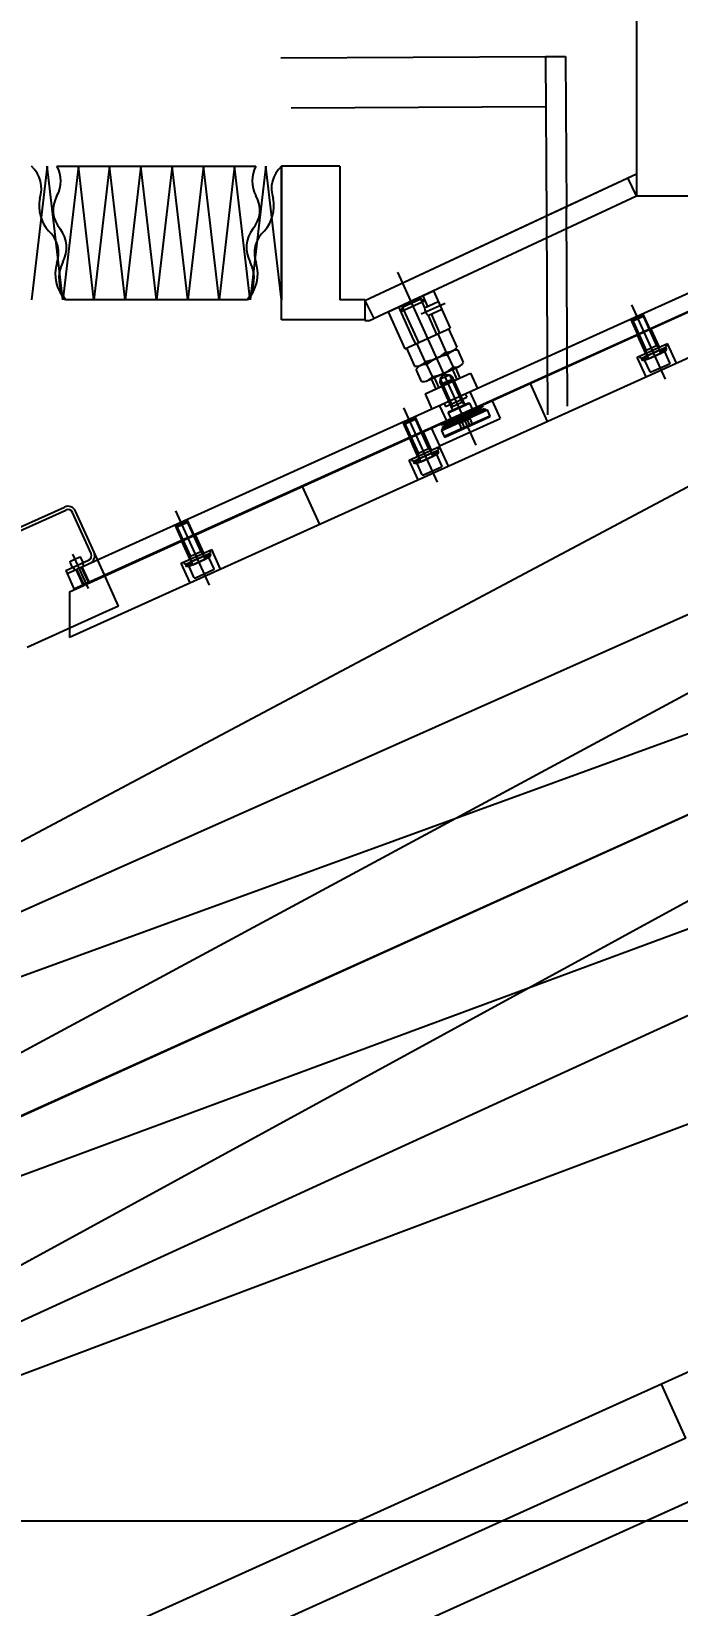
# Model space of a CAD drawing. Header units: millimetres. Extents: x -4562 to 17216, y -5211 to 6025.
# Drawn here: x 4159 to 4547, y -51 to 893 of the extents above; entities that cross this region are included whole.
import ezdxf
from ezdxf.lldxf.tags import DXFTag

# ---------------------------------------------------------------- set-up
doc = ezdxf.new("R2010")
doc.units = ezdxf.units.MM
for name, color, linetype in [('cl', 2, 'CENTER'), ('D', 6, 'HIDDEN'), ('pl', 6, 'PHANTOM'), ('VV', 4, 'PHANTOM'), ('도면층3', 3, 'Continuous'), ('도면층4', 4, 'HIDDEN'), ('도면층7', 7, 'Continuous')]:
    doc.layers.add(name, color=color, linetype=linetype)
doc.styles.add('s', font='romans.shx', dxfattribs={"width": 0.75, "oblique": 10, "bigfont": 'whgtxt.shx'})
doc.styles.get("Standard").update_dxf_attribs({"font": 'txt.shx', "bigfont": 'whgtxt.shx'})
tags = doc.linetypes.add('CACHE', pattern=[0.375, 0.25, -0.125]).pattern_tags.tags
tags[6:7] = [DXFTag(74, 4), DXFTag(75, 0), DXFTag(340, '0'), DXFTag(46, 1.0), DXFTag(50, 0.0), DXFTag(44, 0.0), DXFTag(45, 0.0)]
tags[4:5] = [DXFTag(74, 4), DXFTag(75, 0), DXFTag(340, '0'), DXFTag(46, 1.0), DXFTag(50, 0.0), DXFTag(44, 0.0), DXFTag(45, 0.0)]
tags = doc.linetypes.add('CENTER', pattern=[50.8, 31.75, -6.35, 6.35, -6.35]).pattern_tags.tags
tags[10:11] = [DXFTag(74, 4), DXFTag(75, 0), DXFTag(340, '0'), DXFTag(46, 1.0), DXFTag(50, 0.0), DXFTag(44, 0.0), DXFTag(45, 0.0)]
tags[8:9] = [DXFTag(74, 4), DXFTag(75, 0), DXFTag(340, '0'), DXFTag(46, 1.0), DXFTag(50, 0.0), DXFTag(44, 0.0), DXFTag(45, 0.0)]
tags[6:7] = [DXFTag(74, 4), DXFTag(75, 0), DXFTag(340, '0'), DXFTag(46, 1.0), DXFTag(50, 0.0), DXFTag(44, 0.0), DXFTag(45, 0.0)]
tags[4:5] = [DXFTag(74, 4), DXFTag(75, 0), DXFTag(340, '0'), DXFTag(46, 1.0), DXFTag(50, 0.0), DXFTag(44, 0.0), DXFTag(45, 0.0)]
tags = doc.linetypes.add('HIDDEN', pattern=[3, 2, -1]).pattern_tags.tags
tags[6:7] = [DXFTag(74, 4), DXFTag(75, 0), DXFTag(340, '0'), DXFTag(46, 1.0), DXFTag(50, 0.0), DXFTag(44, 0.0), DXFTag(45, 0.0)]
tags[4:5] = [DXFTag(74, 4), DXFTag(75, 0), DXFTag(340, '0'), DXFTag(46, 1.0), DXFTag(50, 0.0), DXFTag(44, 0.0), DXFTag(45, 0.0)]
tags = doc.linetypes.add('HIDDEN2', pattern=[4.7625, 3.175, -1.5875]).pattern_tags.tags
tags[6:7] = [DXFTag(74, 4), DXFTag(75, 0), DXFTag(340, '0'), DXFTag(46, 1.0), DXFTag(50, 0.0), DXFTag(44, 0.0), DXFTag(45, 0.0)]
tags[4:5] = [DXFTag(74, 4), DXFTag(75, 0), DXFTag(340, '0'), DXFTag(46, 1.0), DXFTag(50, 0.0), DXFTag(44, 0.0), DXFTag(45, 0.0)]
tags = doc.linetypes.add('PHANTOM', pattern=[17.5, 10, -1.5, 1.5, -1.5, 1.5, -1.5]).pattern_tags.tags
tags[14:15] = [DXFTag(74, 4), DXFTag(75, 0), DXFTag(340, '0'), DXFTag(46, 1.0), DXFTag(50, 0.0), DXFTag(44, 0.0), DXFTag(45, 0.0)]
tags[12:13] = [DXFTag(74, 4), DXFTag(75, 0), DXFTag(340, '0'), DXFTag(46, 1.0), DXFTag(50, 0.0), DXFTag(44, 0.0), DXFTag(45, 0.0)]
tags[10:11] = [DXFTag(74, 4), DXFTag(75, 0), DXFTag(340, '0'), DXFTag(46, 1.0), DXFTag(50, 0.0), DXFTag(44, 0.0), DXFTag(45, 0.0)]
tags[8:9] = [DXFTag(74, 4), DXFTag(75, 0), DXFTag(340, '0'), DXFTag(46, 1.0), DXFTag(50, 0.0), DXFTag(44, 0.0), DXFTag(45, 0.0)]
tags[6:7] = [DXFTag(74, 4), DXFTag(75, 0), DXFTag(340, '0'), DXFTag(46, 1.0), DXFTag(50, 0.0), DXFTag(44, 0.0), DXFTag(45, 0.0)]
tags[4:5] = [DXFTag(74, 4), DXFTag(75, 0), DXFTag(340, '0'), DXFTag(46, 1.0), DXFTag(50, 0.0), DXFTag(44, 0.0), DXFTag(45, 0.0)]
doc.dimstyles.new('AM_ISO$2', dxfattribs={"dimtxt": 3, "dimasz": 2.5, "dimexe": 1, "dimexo": 1, "dimgap": 1, "dimtad": 1, "dimdsep": 46, "dimtxsty": 's', "dimcen": 0, "dimclrd": 4, "dimclre": 4, "dimclrt": 3, "dimazin": 2, "dimtp": 0.1, "dimtm": 0.1, "dimtfac": 0.71, "dimtmove": 0, "dimatfit": 3, "dimfxl": 1, "dimlwd": 25, "dimlwe": 25, "dimarcsym": 0})
doc.dimstyles.new('ISO-25', dxfattribs={"dimscale": 30, "dimtxt": 2.5, "dimasz": 2.5, "dimexe": 1.25, "dimexo": 0.625, "dimtad": 1, "dimtoh": 1, "dimrnd": 0.005, "dimtxsty": 'Standard', "dimcen": 0, "dimazin": 2, "dimtfac": 1, "dimtmove": 0, "dimatfit": 3, "dimfxl": 1, "dimarcsym": 0})

# ---------------------------------------------------------------- blocks, each defined once
blk = doc.blocks.new('NBI-ent')
at = {"color": 7, "linetype": 'Continuous'}
for p, q in [((4180.39, 567.87), (4863.94, 876.5)), ((4181.72, 556.95), (4868.26, 866.93)), ((4184.5, 558.75), (4868.06, 867.39)), ((4372.89, 724.74), (4400.08, 737.42)), ((4400.08, 737.42), (4410.22, 714.97)), ((4372.89, 724.74), (4382.88, 702.62)), ((4382.88, 702.62), (4410.22, 714.97)), ((4407.79, 700.72), (4402.86, 711.64)), ((4409.17, 714.49), (4414.1, 703.57)), ((4383.92, 703.09), (4388.85, 692.17)), ((4395.17, 695.02), (4390.24, 705.94)), ((4392.43, 692.67), (4411.36, 701.22)), ((4408.63, 698.86), (4411.9, 691.61)), ((4418.22, 694.46), (4414.94, 701.71)), ((4392.97, 683.06), (4389.69, 690.31)), ((4396.01, 693.16), (4399.28, 685.91)), ((4396.55, 683.56), (4415.48, 692.1)), ((4413.3, 691.12), (4416.05, 685.04)), ((4395.09, 675.58), (4422.43, 687.92)), ((4398.72, 684.54), (4401.47, 678.46)), ((4422.43, 687.92), (4426.54, 678.81)), ((4458.13, 681.75), (4468.42, 658.97)), ((4395.09, 675.58), (4399.2, 666.46)), ((4321.42, 620.03), (4331.71, 597.24)), ((4180.39, 567.87), (4184.71, 558.3)), ((4181.72, 556.95), (4181.72, 529.52)), ((4551.51, 49.68), (4536.9, 82.03))]:
    blk.add_line(p, q, dxfattribs=at)
for p, q in [((4878.55, 844.15), (4181.72, 529.52)), ((5106.53, 339.23), (4536.9, 82.03))]:
    blk.add_line(p, q)
at = {"color": 1, "linetype": 'CENTER'}
for p, q in [((4378.57, 748.62), (4425.45, 644.78)), ((4392.79, 723.55), (4407.19, 730.06)), ((4539.23, 684.39), (4519.09, 729)), ((4402.52, 622.66), (4382.38, 667.27)), ((4265.81, 560.94), (4245.67, 605.54)), ((4193.21, 558.9), (4183.91, 579.52))]:
    blk.add_line(p, q, dxfattribs=at)
at = {"color": 6, "linetype": 'HIDDEN'}
for p, q in [((4379.23, 727.7), (4388.02, 708.23)), ((4380.48, 724.94), (4395.06, 731.52)), ((4381.48, 727.59), (4380.48, 724.94)), ((4381.05, 728.54), (4391.08, 706.32)), ((4381.48, 727.59), (4392.42, 732.52)), ((4391.92, 733.61), (4394.81, 727.21)), ((4392.42, 732.52), (4395.06, 731.52)), ((4393.74, 734.46), (4396.64, 728.03)), ((4394.81, 727.21), (4403.02, 730.91)), ((4396.87, 722.65), (4405.07, 726.36)), ((4396.87, 722.65), (4402.02, 711.26)), ((4398.69, 723.48), (4403.84, 712.08)), ((4527.78, 700.03), (4518.52, 720.54)), ((4519.09, 720.8), (4527.77, 701.57)), ((4526.56, 722.17), (4519.27, 718.88)), ((4519.58, 719.7), (4519.27, 718.88)), ((4525.73, 722.48), (4519.58, 719.7)), ((4525.24, 723.57), (4533.92, 704.34)), ((4526.56, 722.17), (4525.73, 722.48)), ((4535.07, 703.33), (4525.81, 723.83)), ((4388.02, 708.23), (4389.26, 705.5)), ((4522.38, 710.76), (4527.32, 699.83)), ((4530.59, 714.47), (4535.53, 703.53)), ((4522.31, 697.56), (4540.54, 705.79)), ((4528.34, 698.54), (4524.98, 696.52)), ((4525.06, 697.05), (4539.1, 703.39)), ((4538.87, 700.98), (4527.02, 695.63)), ((4538.87, 700.98), (4527.02, 695.63)), ((4538.87, 700.98), (4527.02, 695.63)), ((4527.77, 701.57), (4527.46, 700.74)), ((4527.69, 699.99), (4528.59, 697.99)), ((4533.92, 704.34), (4527.77, 701.57)), ((4529.3, 696.66), (4527.78, 700.03)), ((4528.35, 698.53), (4528.44, 698.57)), ((4535.73, 701.87), (4528.44, 698.57)), ((4529.21, 696.62), (4536.68, 699.99)), ((4534.75, 704.03), (4533.92, 704.34)), ((4535.73, 701.87), (4535.07, 703.33)), ((4535.16, 703.37), (4536.07, 701.36)), ((4535.73, 701.87), (4535.82, 701.91)), ((4536.59, 699.95), (4535.73, 701.87)), ((4535.82, 701.91), (4539.56, 703.11)), ((4535.98, 701.32), (4536.07, 701.36)), ((4536.07, 701.36), (4539.81, 702.56)), ((4536.35, 700.5), (4536.44, 700.54)), ((4536.44, 700.54), (4539.81, 702.56)), ((4536.69, 699.99), (4536.44, 700.54)), ((4536.69, 699.99), (4540.05, 702.01)), ((4541.96, 694.15), (4538.87, 700.98)), ((4539.1, 703.39), (4539.83, 703.72)), ((4539.17, 705.18), (4539.83, 703.72)), ((4539.56, 703.11), (4539.81, 702.56)), ((4540.05, 702.01), (4539.81, 702.56)), ((4545.89, 693.95), (4540.54, 705.79)), ((4527.66, 685.72), (4522.31, 697.56)), ((4523.68, 698.18), (4524.34, 696.72)), ((4525.06, 697.05), (4524.34, 696.72)), ((4524.98, 696.52), (4525.22, 695.97)), ((4528.59, 697.99), (4525.22, 695.97)), ((4528.96, 697.17), (4525.22, 695.97)), ((4525.47, 695.42), (4525.22, 695.97)), ((4529.21, 696.62), (4525.47, 695.42)), ((4530.11, 688.8), (4527.02, 695.63)), ((4528.59, 697.99), (4528.68, 698.03)), ((4528.96, 697.17), (4529.05, 697.21)), ((4529.21, 696.62), (4528.96, 697.17)), ((4530.11, 688.8), (4530.77, 688.55)), ((4541.71, 693.48), (4530.77, 688.55)), ((4541.96, 694.15), (4541.71, 693.48)), ((4404.21, 684.53), (4404.01, 682.54)), ((4404.01, 682.54), (4411.53, 665.89)), ((4406.23, 687.34), (4404.21, 684.53)), ((4404.21, 684.53), (4409.68, 687)), ((4404.21, 684.53), (4411.62, 668.12)), ((4404.95, 680.47), (4412.24, 683.76)), ((4404.95, 680.47), (4405.45, 681.79)), ((4405.45, 681.79), (4410.92, 684.26)), ((4406.23, 687.34), (4409.68, 687)), ((4409.68, 687), (4417.09, 670.59)), ((4409.68, 687), (4411.3, 685.83)), ((4410.92, 684.26), (4412.24, 683.76)), ((4411.3, 685.83), (4418.82, 669.18)), ((4407.32, 667.93), (4420.08, 673.69)), ((4409, 664.2), (4421.76, 669.96)), ((4409.25, 664.86), (4421.1, 670.21)), ((4411.62, 668.12), (4417.09, 670.59)), ((4417.09, 670.59), (4418.41, 670.09)), ((4419.25, 675.52), (4420.08, 673.69)), ((4421.1, 670.21), (4421.76, 669.96)), ((4421.76, 669.96), (4424.85, 663.12)), ((4421.99, 676.75), (4426.1, 667.64)), ((4435.22, 671.75), (4440.15, 660.82)), ((4389.02, 660.75), (4382.87, 657.98)), ((4388.53, 661.85), (4397.21, 642.62)), ((4389.85, 660.44), (4389.02, 660.75)), ((4398.36, 641.6), (4389.1, 662.1)), ((4403.7, 644.36), (4440.15, 660.82)), ((4403.76, 668.52), (4407.87, 659.41)), ((4405, 653.61), (4432.35, 665.96)), ((4405.25, 654.27), (4431.68, 666.21)), ((4406.49, 669.76), (4407.32, 667.93)), ((4433.99, 662.31), (4406.65, 649.97)), ((4433.74, 661.65), (4407.31, 649.72)), ((4409.25, 664.86), (4409, 664.2)), ((4409, 664.2), (4412.09, 657.36)), ((4410.85, 659.87), (4417.32, 662.79)), ((4411.12, 666.8), (4411.62, 668.12)), ((4411.2, 658.94), (4417.73, 661.88)), ((4411.67, 658.05), (4418.14, 660.97)), ((4415.69, 657.89), (4418.05, 661.17)), ((4422.07, 660.77), (4415.69, 657.89)), ((4423.79, 665.72), (4417.32, 662.79)), ((4424.25, 664.83), (4417.73, 661.88)), ((4422.07, 660.77), (4418.05, 661.17)), ((4424.61, 663.89), (4418.14, 660.97)), ((4423.72, 657.12), (4422.07, 660.77)), ((4423.79, 665.72), (4429.64, 669.24)), ((4423.79, 665.72), (4424.3, 664.86)), ((4424.25, 664.83), (4430.16, 668.38)), ((4424.25, 664.83), (4430.82, 666.91)), ((4424.61, 663.89), (4424.31, 664.85)), ((4424.61, 663.89), (4431.12, 665.95)), ((4430.16, 668.38), (4429.64, 669.24)), ((4430.82, 666.91), (4431.12, 665.95)), ((4431.68, 666.21), (4432.35, 665.96)), ((4432.35, 665.96), (4433.99, 662.31)), ((4433.99, 662.31), (4433.74, 661.65)), ((4391.07, 638.31), (4381.81, 658.81)), ((4382.38, 659.07), (4391.06, 639.84)), ((4389.85, 660.44), (4382.56, 657.15)), ((4382.87, 657.98), (4382.56, 657.15)), ((4393.88, 652.74), (4398.82, 641.8)), ((4398.76, 655.29), (4403.7, 644.36)), ((4410.85, 659.87), (4404.33, 657.81)), ((4404.64, 656.86), (4404.33, 657.81)), ((4411.2, 658.94), (4404.64, 656.86)), ((4405.25, 654.27), (4405, 653.61)), ((4405, 653.61), (4406.65, 649.97)), ((4411.2, 658.94), (4405.3, 655.39)), ((4405.3, 655.39), (4405.82, 654.53)), ((4411.67, 658.05), (4405.82, 654.53)), ((4410.85, 659.87), (4411.15, 658.92)), ((4411.67, 658.05), (4411.15, 658.91)), ((4417.34, 654.24), (4415.69, 657.89)), ((4418.93, 654.96), (4417.29, 658.61)), ((4422.12, 656.4), (4420.48, 660.05)), ((4385.6, 635.84), (4403.83, 644.07)), ((4385.67, 649.04), (4390.61, 638.1)), ((4388.35, 635.32), (4402.39, 641.66)), ((4397.21, 642.62), (4391.06, 639.84)), ((4398.04, 642.3), (4397.21, 642.62)), ((4398.45, 641.64), (4399.36, 639.63)), ((4402.39, 641.66), (4403.12, 641.99)), ((4402.46, 643.45), (4403.12, 641.99)), ((4409.18, 632.22), (4403.83, 644.07)), ((4406.65, 649.97), (4407.31, 649.72)), ((4390.95, 623.99), (4385.6, 635.84)), ((4386.97, 636.45), (4387.63, 635)), ((4388.35, 635.32), (4387.63, 635)), ((4391.63, 636.81), (4388.26, 634.79)), ((4388.26, 634.79), (4388.51, 634.24)), ((4391.88, 636.26), (4388.51, 634.24)), ((4392.25, 635.44), (4388.51, 634.24)), ((4388.76, 633.69), (4388.51, 634.24)), ((4392.5, 634.89), (4388.76, 633.69)), ((4402.16, 639.25), (4390.31, 633.9)), ((4402.16, 639.25), (4390.31, 633.9)), ((4402.16, 639.25), (4390.31, 633.9)), ((4393.4, 627.07), (4390.31, 633.9)), ((4391.06, 639.84), (4390.75, 639.01)), ((4390.98, 638.26), (4391.88, 636.26)), ((4392.59, 634.93), (4391.07, 638.31)), ((4391.64, 636.81), (4391.73, 636.85)), ((4399.02, 640.14), (4391.73, 636.85)), ((4391.88, 636.26), (4391.97, 636.3)), ((4392.25, 635.44), (4392.34, 635.48)), ((4392.5, 634.89), (4392.25, 635.44)), ((4392.5, 634.89), (4399.97, 638.27)), ((4399.02, 640.14), (4398.36, 641.6)), ((4399.02, 640.14), (4399.11, 640.18)), ((4399.88, 638.23), (4399.02, 640.14)), ((4399.11, 640.18), (4402.85, 641.38)), ((4399.26, 639.59), (4399.36, 639.63)), ((4399.36, 639.63), (4403.1, 640.83)), ((4399.64, 638.77), (4399.73, 638.81)), ((4399.73, 638.81), (4403.1, 640.83)), ((4399.97, 638.26), (4399.73, 638.81)), ((4399.97, 638.26), (4403.34, 640.28)), ((4405.25, 632.42), (4402.16, 639.25)), ((4402.85, 641.38), (4403.1, 640.83)), ((4403.34, 640.28), (4403.1, 640.83)), ((4405.25, 632.42), (4405, 631.76)), ((4393.4, 627.07), (4394.06, 626.82)), ((4405, 631.76), (4394.06, 626.82)), ((4129.53, 583.31), (4179.66, 605.94)), ((4194.74, 579.83), (4183.63, 604.44)), ((4254.36, 576.58), (4245.1, 597.09)), ((4245.67, 597.34), (4254.35, 578.11)), ((4253.14, 598.71), (4245.85, 595.42)), ((4246.16, 596.25), (4245.85, 595.42)), ((4252.31, 599.03), (4246.16, 596.25)), ((4251.82, 600.12), (4260.5, 580.89)), ((4253.14, 598.71), (4252.31, 599.03)), ((4261.65, 579.87), (4252.39, 600.38)), ((4248.96, 587.31), (4253.9, 576.37)), ((4257.17, 591.01), (4262.1, 580.08)), ((4179.57, 569.69), (4193.24, 575.86)), ((4182.48, 575.39), (4187.95, 577.86)), ((4187.95, 577.86), (4188.61, 577.61)), ((4190.05, 574.42), (4188.61, 577.61)), ((4201.72, 569.23), (4196.56, 580.65)), ((4248.89, 574.11), (4267.12, 582.34)), ((4251.64, 573.6), (4265.68, 579.94)), ((4265.45, 577.53), (4253.6, 572.18)), ((4265.45, 577.53), (4253.6, 572.18)), ((4265.45, 577.53), (4253.6, 572.18)), ((4254.35, 578.11), (4254.04, 577.28)), ((4254.27, 576.54), (4255.17, 574.53)), ((4260.5, 580.89), (4254.35, 578.11)), ((4255.88, 573.21), (4254.36, 576.58)), ((4262.31, 578.41), (4255.02, 575.12)), ((4255.79, 573.17), (4263.26, 576.54)), ((4261.33, 580.58), (4260.5, 580.89)), ((4262.31, 578.41), (4261.65, 579.87)), ((4261.74, 579.91), (4262.65, 577.91)), ((4262.31, 578.41), (4262.4, 578.45)), ((4263.17, 576.5), (4262.31, 578.41)), ((4262.4, 578.46), (4266.14, 579.65)), ((4262.55, 577.87), (4262.65, 577.91)), ((4262.65, 577.91), (4266.39, 579.1)), ((4262.92, 577.05), (4263.02, 577.09)), ((4263.02, 577.09), (4266.39, 579.1)), ((4263.26, 576.54), (4263.02, 577.09)), ((4263.26, 576.54), (4266.63, 578.55)), ((4268.54, 570.69), (4265.45, 577.53)), ((4265.68, 579.94), (4266.41, 580.26)), ((4265.75, 581.72), (4266.41, 580.26)), ((4266.14, 579.65), (4266.39, 579.1)), ((4266.63, 578.55), (4266.39, 579.1)), ((4272.47, 570.49), (4267.12, 582.34)), ((4179.57, 569.69), (4180.39, 567.87)), ((4182.23, 574.73), (4182.48, 575.39)), ((4183.67, 571.54), (4182.23, 574.73)), ((4184.95, 569.93), (4184.12, 571.75)), ((4189.97, 561.22), (4185.86, 570.34)), ((4190.43, 561.43), (4186.31, 570.54)), ((4193.16, 562.66), (4189.05, 571.78)), ((4193.62, 562.87), (4189.5, 571.98)), ((4190.41, 572.39), (4189.59, 574.22)), ((4254.24, 562.26), (4248.89, 574.11)), ((4250.26, 574.73), (4250.91, 573.27)), ((4251.64, 573.6), (4250.91, 573.27)), ((4254.92, 575.08), (4251.55, 573.07)), ((4251.55, 573.07), (4251.8, 572.52)), ((4255.17, 574.53), (4251.8, 572.52)), ((4255.54, 573.71), (4251.8, 572.52)), ((4252.05, 571.97), (4251.8, 572.52)), ((4255.79, 573.16), (4252.05, 571.97)), ((4256.69, 565.34), (4253.6, 572.18)), ((4254.92, 575.08), (4255.02, 575.12)), ((4255.17, 574.53), (4255.26, 574.57)), ((4255.54, 573.71), (4255.63, 573.75)), ((4255.79, 573.16), (4255.54, 573.71)), ((4268.29, 570.03), (4257.35, 565.09)), ((4268.54, 570.69), (4268.29, 570.03)), ((4256.69, 565.34), (4257.35, 565.09)), ((4201.72, 544.05), (4156.48, 523.62))]:
    blk.add_line(p, q, dxfattribs=at)
at = {"color": 3, "linetype": 'Continuous'}
for p, q in [((4411.48, 690.3), (4414.23, 684.22)), ((4400.54, 685.36), (4403.29, 679.28)), ((4128.71, 585.13), (4178.83, 607.76)), ((4196.56, 580.65), (4185.45, 605.26)), ((4211.16, 548.31), (4201.72, 569.23)), ((4211.16, 548.31), (4201.72, 544.05))]:
    blk.add_line(p, q, dxfattribs=at)
at = {"color": 6}
blk.add_line((4536.9, 82.03), (3625.5, -329.48), dxfattribs=at)
at = {"color": 6, "linetype": 'Continuous'}
for p, q in [((4551.51, 49.68), (3640.11, -361.83)), ((4593.95, 29.89), (3682.55, -381.62))]:
    blk.add_line(p, q, dxfattribs=at)
at = {"color": 6, "linetype": 'HIDDEN'}
for centre, radius, start, end in [((4400.81, 727.18), 6, 179.67568, 228.92432), ((4180.89, 603.21), 3, 24.3, 114.3), ((4192, 578.6), 3, 294.3, 24.3), ((4192, 578.6), 5, 294.3, 24.3)]:
    blk.add_arc(centre, radius, start, end, dxfattribs=at)
at = {"color": 7, "linetype": 'Continuous'}
for centre, radius, start, end in [((4392.02, 718.82), 24, 277.52933, 311.07067), ((4411.77, 675.07), 24, 97.52933, 131.07067), ((4408.74, 707.04), 6.38, 261.44778, 327.15222), ((4413.99, 695.4), 6.38, 81.44778, 147.15222), ((4389.8, 698.49), 6.38, 261.44778, 327.15222), ((4395.06, 686.85), 6.38, 81.44778, 147.15222), ((4396.14, 709.7), 24, 277.52933, 311.07067), ((4412.85, 697.92), 6.38, 261.44778, 327.15222), ((4393.92, 689.37), 6.38, 261.44778, 327.15222)]:
    blk.add_arc(centre, radius, start, end, dxfattribs=at)
at = {"color": 3, "linetype": 'Continuous'}
blk.add_arc((4180.89, 603.21), 5, 24.3, 114.3, dxfattribs=at)
blk = doc.blocks.new('*D145')
at = {"color": 0, "lineweight": -2}
for p, q in [((12836.03, 4142.8), (13614.6, 2418.46)), ((13530.81, 2421.78), (4553.49, -1631.64)), ((3722, 27.66), (4500.56, -1696.68))]:
    blk.add_line(p, q, dxfattribs=at)
at = {"color": 0}
for points in [[(13525.67, 2433.17), (13535.95, 2410.38), (13599.17, 2452.64)], [(4548.34, -1620.25), (4558.63, -1643.03), (4485.13, -1662.5)]]:
    blk.add_solid(points, dxfattribs=at)
at = {"layer": 'Defpoints', "color": 0}
for p in [(12828.31, 4159.89), (3714.28, 44.75), (4485.13, -1662.5)]:
    blk.add_point(p, dxfattribs=at)
at = {"color": 0, "insert": (9019, 446.33), "char_height": 75, "attachment_point": 5, "rotation": 24.3}
blk.add_mtext('10000', dxfattribs=at)
blk = doc.blocks.new('*D146')
at = {"color": 0, "lineweight": -2}
for p, q in [((13099.51, 3496.46), (13750.9, 1735.52)), ((13667.55, 1744.67), (4429.51, -1672.59)), ((3720.78, 27.16), (4372.17, -1733.78))]:
    blk.add_line(p, q, dxfattribs=at)
at = {"color": 0}
for points in [[(13663.21, 1756.39), (13671.89, 1732.95), (13737.89, 1770.69)], [(4425.17, -1660.86), (4433.84, -1684.31), (4359.16, -1698.61)]]:
    blk.add_solid(points, dxfattribs=at)
at = {"layer": 'Defpoints', "color": 0}
for p in [(13093.01, 3514.04), (3714.28, 44.75), (4359.16, -1698.61)]:
    blk.add_point(p, dxfattribs=at)
at = {"color": 0, "insert": (9026.84, 94.66), "char_height": 75, "attachment_point": 5, "rotation": 20.3}
blk.add_mtext('9999,83', dxfattribs=at)
blk = doc.blocks.new('*D147')
at = {"color": 0, "lineweight": -2}
for p, q in [((12510.01, 4802.05), (11851.35, 6025.31)), ((3130.55, 1287.05), (11803.1, 5956.74)), ((3705.39, 61.25), (3046.73, 1284.51))]:
    blk.add_line(p, q, dxfattribs=at)
at = {"color": 0}
for points in [[(11797.17, 5967.74), (11809.02, 5945.73), (11869.13, 5992.29)], [(3124.62, 1298.06), (3136.47, 1276.05), (3064.51, 1251.49)]]:
    blk.add_solid(points, dxfattribs=at)
at = {"layer": 'Defpoints', "color": 0}
for p in [(11869.13, 5992.29), (12518.9, 4785.54), (3714.28, 44.75)]:
    blk.add_point(p, dxfattribs=at)
at = {"color": 0, "insert": (7437.19, 3676.92), "char_height": 75, "attachment_point": 5, "rotation": 28.3}
blk.add_mtext('9999,83', dxfattribs=at)
blk = doc.blocks.new('*D151')
at = {"color": 0, "lineweight": -2}
blk.add_line((2555.79, 925.77), (2389.8, 481.81), dxfattribs=at)
blk.add_arc((2209.66, 0), 551.88, 7.79238, 61.70762, dxfattribs=at)
at = {"color": 0}
for points in [[(2466.07, 474.57), (2476.4, 497.34), (2402.93, 516.93)], [(2768.92, 75.68), (2743.97, 73.98), (2761.54, 0)]]:
    blk.add_solid(points, dxfattribs=at)
at = {"layer": 'Defpoints', "color": 0}
for p in [(2584.07, 1001.43), (2562.35, 943.33), (2717.04, 217.12), (0, 0), (6816.08, 0)]:
    blk.add_point(p, dxfattribs=at)
at = {"color": 0, "insert": (2714.46, 350.2), "char_height": 75, "attachment_point": 5, "rotation": 304.75}
blk.add_mtext('69,5°', dxfattribs=at)
blk = doc.blocks.new('*D153')
at = {"layer": 'D', "color": 4, "lineweight": 25}
blk.add_line((13177.46, 3545.28), (13817.51, 3782.05), dxfattribs=at)
blk.add_arc((3714.28, 44.75), 10737.31, 20.766913, 23.833087, dxfattribs=at)
at = {"layer": 'D', "color": 4}
for points in [[(13522.67, 4377.46), (13549.3, 4389.36), (13500.3, 4463.3)], [(13767.65, 3856.96), (13740.34, 3846.73), (13784.69, 3769.9)]]:
    blk.add_solid(points, dxfattribs=at)
at = {"layer": 'Defpoints', "color": 0}
for p in [(14488.24, 4909.38), (13695.28, 4003.22), (13144.63, 3533.14), (603.05, -1106.13), (-1447.72, -2285.99)]:
    blk.add_point(p, dxfattribs=at)
at = {"layer": 'D', "color": 3, "insert": (13729.5, 4152.29), "char_height": 105, "attachment_point": 5, "rotation": 292.3, "style": 's'}
blk.add_mtext('4°', dxfattribs=at)
blk = doc.blocks.new('*D154')
at = {"layer": 'D', "color": 4, "lineweight": 25}
blk.add_line((12597.98, 4828.13), (13199.26, 5151.88), dxfattribs=at)
blk.add_arc((3714.28, 44.75), 10737.55, 24.766903, 27.833097, dxfattribs=at)
at = {"layer": 'D', "color": 4}
for points in [[(13196.75, 5051.22), (13222.49, 5064.94), (13168.45, 5135.29)], [(13477.45, 4549.06), (13450.92, 4536.95), (13500.52, 4463.4)]]:
    blk.add_solid(points, dxfattribs=at)
at = {"layer": 'Defpoints', "color": 0}
for p in [(14488.24, 4909.38), (12567.16, 4811.53), (13395.05, 4689.92), (-1447.72, -2285.99), (-1128.19, -2562.65)]:
    blk.add_point(p, dxfattribs=at)
at = {"layer": 'D', "color": 3, "insert": (13418.79, 4841.01), "char_height": 105, "attachment_point": 5, "rotation": 296.3, "style": 's'}
blk.add_mtext('4°', dxfattribs=at)

msp = doc.modelspace()

# ---------------------------------------------------------------- linework, layer by layer
at = {"color": 1}
for p, q in [((12803.621, 4214.573), (-1589.614, -2189.94)), ((12853.003, 4105.205), (-1297.148, -2376.98))]:
    msp.add_line(p, q, dxfattribs=at)
at = {"color": 4}
msp.add_line((0, 0), (6816.078, 0), dxfattribs=at)
at = {"layer": 'cl'}
for p, q in [((14488.242, 4909.376), (-1447.72, -2285.987)), ((-1128.187, -2562.654), (12567.164, 4811.533)), ((603.047, -1106.134), (13144.634, 3533.14))]:
    msp.add_line(p, q, dxfattribs=at)
at = {"layer": 'pl'}
for p, q in [((12490.538, 4838.292), (-1201.579, -2438.099)), ((12547.366, 4732.601), (-874.131, -2588.842)), ((13072.116, 3570.407), (933.191, -844.797)), ((13113.816, 3457.885), (-1705.306, -2115.952))]:
    msp.add_line(p, q, dxfattribs=at)
at = {"layer": 'VV', "color": 4, "linetype": 'PHANTOM'}
for p, q in [((4522, 1045), (4522, 794.268)), ((4174.319, 812), (4293.681, 812)), ((4309, 720), (4309, 812)), ((4344, 812), (4309, 812)), ((4344, 812), (4344, 732)), ((4359, 731.5), (4522, 807.508)), ((4522, 794.268), (4516.702, 805.035)), ((4364.185, 720.677), (4522, 794.268)), ((4522, 794.268), (4562, 794.268)), ((4288.61, 732), (4179.39, 732)), ((4359, 732), (4344, 732)), ((4359, 731.5), (4359, 719.5)), ((4359, 731.5), (4364.298, 720.733)), ((4359, 731.5), (4359, 719.5)), ((4359, 720), (4309, 720)), ((4359, 719.5), (4361.792, 719.5)), ((4361.792, 719.5), (4364.298, 720.733))]:
    msp.add_line(p, q, dxfattribs=at)
at = {"layer": 'VV', "color": 1, "linetype": 'CENTER'}
msp.add_line((3615.265, 0), (5263.679, 744.287), dxfattribs=at)
at = {"layer": 'VV', "color": 4, "linetype": 'PHANTOM'}
for centre, radius, start, end in [((4147.065, 798.584), 17.957, 340.658246, 48.341754), ((4158.662, 803.208), 17.957, 330.658246, 29.314501), ((4309.338, 803.208), 17.957, 150.685499, 209.341754), ((4320.935, 798.584), 17.957, 131.658246, 199.341754), ((4186.241, 788.34), 22.644, 169.060562, 221.478896), ((4189.33, 785.751), 17.332, 150.029583, 220.509875), ((4278.67, 785.751), 17.332, 319.490125, 29.970417), ((4281.759, 788.34), 22.644, 318.521104, 10.939438), ((4162.068, 763.353), 17.957, 330.658246, 38.341754), ((4305.932, 763.353), 17.957, 141.658246, 209.341754), ((4157.34, 759.926), 17.957, 340.658246, 48.341754), ((4310.66, 759.926), 17.957, 131.658246, 199.341754), ((4195.731, 747.38), 22.441, 162.899583, 223.263567), ((4197.997, 744.715), 22.536, 154.114969, 214.347802), ((4270.003, 744.715), 22.536, 325.652198, 25.885031), ((4272.269, 747.38), 22.441, 316.736433, 17.100417)]:
    msp.add_arc(centre, radius, start, end, dxfattribs=at)
at = {"layer": '도면층4', "color": 4, "linetype": 'CACHE', "ltscale": 100}
for p, q in [((4168.375, 812), (4159, 732)), ((4177.75, 732), (4168.375, 812)), ((4187.125, 812), (4177.75, 732)), ((4196.5, 732), (4187.125, 812)), ((4205.875, 812), (4196.5, 732)), ((4215.25, 732), (4205.875, 812)), ((4224.625, 812), (4215.25, 732)), ((4234, 732), (4224.625, 812)), ((4243.375, 812), (4234, 732)), ((4252.75, 732), (4243.375, 812)), ((4262.125, 812), (4252.75, 732)), ((4271.5, 732), (4262.125, 812)), ((4280.875, 812), (4271.5, 732)), ((4290.25, 732), (4280.875, 812)), ((4299.625, 812), (4290.25, 732)), ((4309, 732), (4299.625, 812)), ((4309, 812), (4309, 732)), ((4344, 812), (4309, 812)), ((4344, 812), (4344, 732)), ((4359, 732), (4344, 732))]:
    msp.add_line(p, q, dxfattribs=at)
at = {"layer": '도면층7', "color": 2, "linetype": 'HIDDEN2', "ltscale": 30}
for p, q in [((4308.532, 877.02), (4467.428, 877.852)), ((4467.428, 877.852), (4479.428, 877.915)), ((4467.428, 877.852), (4479.428, 877.915)), ((4467.428, 877.852), (4467.934, 781.114)), ((4479.428, 877.915), (4479.905, 786.772)), ((4314.704, 847.052), (4467.585, 847.853)), ((4480.525, 668.319), (4479.905, 786.772)), ((4467.934, 781.114), (4468.552, 663.076))]:
    msp.add_line(p, q, dxfattribs=at)
at = {"layer": '도면층7', "color": 7, "linetype": 'Continuous'}
msp.add_line((4482, 788.856), (4522, 807.508), dxfattribs=at)
at = {"layer": '도면층7', "color": 7, "linetype": 'HIDDEN2', "ltscale": 10}
msp.add_line((4359, 731.5), (4482, 788.856), dxfattribs=at)

# ---------------------------------------------------------------- block references
at = {"rotation": 359.9999999999747}
msp.add_blockref('NBI-ent', (0, 0), dxfattribs=at)

# ---------------------------------------------------------------- dimensions: what is measured, and where the dimension line sits
for p1, p2, distance, picture, middle in [((3714.2796, 44.7457), (12518.8993, 4785.5449), 1370.5622, '*D147', (7437.1915, 3676.9241)), ((12828.312, 4159.889), (3714.28, 44.746), 1873.211, '*D145', (9019.001, 446.333)), ((13093.0051, 3514.0416), (3714.2796, 44.7457), 1858.8037, '*D146', (9026.8441, 94.6603))]:
    dim = msp.add_aligned_dim(p1=p1, p2=p2, distance=distance, dimstyle='ISO-25')
    dim.commit()
    dim.dimension.update_dxf_attribs({"geometry": picture, "text_midpoint": middle})
dim = msp.add_angular_dim_2l(base=(2717.04, 217.115), line1=((0, 0), (6816.078, 0)), line2=((2584.075, 1001.426), (2562.353, 943.328)), dimstyle='ISO-25')
dim.commit()
dim.dimension.update_dxf_attribs({"geometry": '*D151', "text_midpoint": (2714.464, 350.197)})
at = {"layer": 'D'}
for base, line1, line2, picture, middle in [((13395.05, 4689.92), ((-1128.187, -2562.654), (12567.164, 4811.533)), ((14488.242, 4909.376), (-1447.72, -2285.987)), '*D154', (13418.789, 4841.013)), ((13695.28, 4003.222), ((14488.242, 4909.376), (-1447.72, -2285.987)), ((603.047, -1106.134), (13144.634, 3533.14)), '*D153', (13729.503, 4152.288))]:
    dim = msp.add_angular_dim_2l(base=base, line1=line1, line2=line2, dimstyle='AM_ISO$2', override={"dimscale": 35, "dimarcsym": 1}, dxfattribs=at)
    dim.commit()
    dim.dimension.update_dxf_attribs({"geometry": picture, "text_midpoint": middle})

# ---------------------------------------------------------------- leaders
at = {"layer": '도면층3', "color": 0}
msp.add_leader([(3777.747, 28.139), (5215.617, -427.739)], dimstyle='ISO-25', override={"dimscale": 30, "dimexe": 1, "dimexo": 0, "dimgap": 1, "dimclrd": 3, "dimclre": 3, "dimatfit": 0}, dxfattribs=at)

doc.saveas('drawing.dxf')
